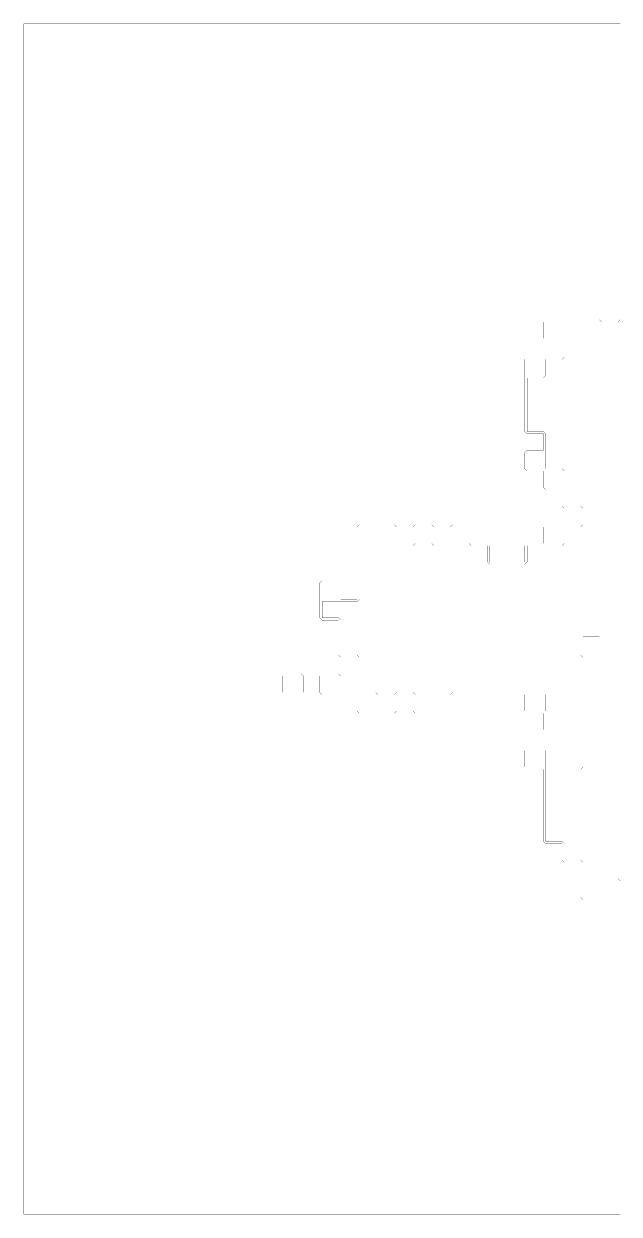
# Model space of a CAD drawing. Header units: metres. Extents: x 0 to 4990, y -4990 to 0.
# Drawn here: x 0 to 2495, y -4990 to 0 of the extents above; entities that cross this region are included whole.
import ezdxf

# ---------------------------------------------------------------- set-up
doc = ezdxf.new("R2010")
doc.units = ezdxf.units.M
doc.layers.add('conductor', color=1, linetype='Continuous')
doc.layers.add('substrate', color=5, linetype='Continuous')

msp = doc.modelspace()

# ---------------------------------------------------------------- linework, layer by layer
at = {"layer": 'conductor', "const_width": 0.5}
msp.add_lwpolyline([(2500, -1328.125), (2490.234375, -1328.125), (2480.46875, -1328.125), (2470.703125, -1328.125), (2460.9375, -1328.125), (2451.171875, -1328.125), (2441.40625, -1328.125), (2431.640625, -1328.125), (2421.875, -1328.125), (2412.109375, -1328.125), (2402.34375, -1328.125), (2392.578125, -1328.125), (2382.8125, -1328.125), (2373.046875, -1328.125), (2363.28125, -1328.125), (2353.515625, -1328.125), (2343.75, -1328.125), (2333.984375, -1318.359375), (2333.984375, -1308.59375), (2333.984375, -1298.828125), (2333.984375, -1289.0625), (2333.984375, -1279.296875), (2333.984375, -1269.53125), (2333.984375, -1259.765625), (2333.984375, -1250), (2324.21875, -1250), (2314.453125, -1250), (2304.6875, -1250), (2294.921875, -1250), (2285.15625, -1250), (2275.390625, -1250), (2265.625, -1250), (2265.625, -1259.765625), (2265.625, -1269.53125), (2265.625, -1279.296875), (2265.625, -1289.0625), (2265.625, -1298.828125), (2265.625, -1308.59375), (2265.625, -1318.359375), (2265.625, -1328.125), (2265.625, -1337.890625), (2265.625, -1347.65625), (2265.625, -1357.421875), (2265.625, -1367.1875), (2265.625, -1376.953125), (2265.625, -1386.71875), (2265.625, -1396.484375), (2255.859375, -1406.25), (2246.09375, -1406.25), (2236.328125, -1406.25), (2226.5625, -1406.25), (2216.796875, -1406.25), (2207.03125, -1406.25), (2197.265625, -1406.25), (2187.5, -1406.25), (2187.5, -1416.015625), (2187.5, -1425.78125), (2187.5, -1435.546875), (2187.5, -1445.3125), (2187.5, -1455.078125), (2187.5, -1464.84375), (2187.5, -1474.609375), (2177.734375, -1484.375), (2167.96875, -1484.375), (2158.203125, -1484.375), (2148.4375, -1484.375), (2138.671875, -1484.375), (2128.90625, -1484.375), (2119.140625, -1484.375), (2109.375, -1484.375), (2109.375, -1494.140625), (2109.375, -1503.90625), (2109.375, -1513.671875), (2109.375, -1523.4375), (2109.375, -1533.203125), (2109.375, -1542.96875), (2109.375, -1552.734375), (2109.375, -1562.5), (2109.375, -1572.265625), (2109.375, -1582.03125), (2109.375, -1591.796875), (2109.375, -1601.5625), (2109.375, -1611.328125), (2109.375, -1621.09375), (2109.375, -1630.859375), (2109.375, -1640.625), (2109.375, -1650.390625), (2109.375, -1660.15625), (2109.375, -1669.921875), (2109.375, -1679.6875), (2109.375, -1689.453125), (2109.375, -1699.21875), (2109.375, -1708.984375), (2119.140625, -1708.984375), (2128.90625, -1708.984375), (2138.671875, -1708.984375), (2148.4375, -1708.984375), (2158.203125, -1708.984375), (2167.96875, -1708.984375), (2177.734375, -1708.984375), (2187.5, -1718.75), (2187.5, -1728.515625), (2187.5, -1738.28125), (2187.5, -1748.046875), (2187.5, -1757.8125), (2187.5, -1767.578125), (2187.5, -1777.34375), (2187.5, -1787.109375), (2187.5, -1796.875), (2187.5, -1806.640625), (2187.5, -1816.40625), (2187.5, -1826.171875), (2187.5, -1835.9375), (2187.5, -1845.703125), (2187.5, -1855.46875), (2187.5, -1865.234375), (2197.265625, -1865.234375), (2207.03125, -1865.234375), (2216.796875, -1865.234375), (2226.5625, -1865.234375), (2236.328125, -1865.234375), (2246.09375, -1865.234375), (2255.859375, -1865.234375), (2265.625, -1875), (2265.625, -1884.765625), (2265.625, -1894.53125), (2265.625, -1904.296875), (2265.625, -1914.0625), (2265.625, -1923.828125), (2265.625, -1933.59375), (2265.625, -1943.359375), (2265.625, -1953.125), (2265.625, -1962.890625), (2265.625, -1972.65625), (2265.625, -1982.421875), (2265.625, -1992.1875), (2265.625, -2001.953125), (2265.625, -2011.71875), (2265.625, -2021.484375), (2275.390625, -2021.484375), (2285.15625, -2021.484375), (2294.921875, -2021.484375), (2304.6875, -2021.484375), (2314.453125, -2021.484375), (2324.21875, -2021.484375), (2333.984375, -2021.484375), (2343.75, -2031.25), (2343.75, -2041.015625), (2343.75, -2050.78125), (2343.75, -2060.546875), (2343.75, -2070.3125), (2343.75, -2080.078125), (2343.75, -2089.84375), (2343.75, -2099.609375), (2333.984375, -2109.375), (2324.21875, -2109.375), (2314.453125, -2109.375), (2304.6875, -2109.375), (2294.921875, -2109.375), (2285.15625, -2109.375), (2275.390625, -2109.375), (2265.625, -2109.375), (2265.625, -2119.140625), (2265.625, -2128.90625), (2265.625, -2138.671875), (2265.625, -2148.4375), (2265.625, -2158.203125), (2265.625, -2167.96875), (2265.625, -2177.734375), (2255.859375, -2187.5), (2246.09375, -2187.5), (2236.328125, -2187.5), (2226.5625, -2187.5), (2216.796875, -2187.5), (2207.03125, -2187.5), (2197.265625, -2187.5), (2187.5, -2187.5), (2177.734375, -2187.5), (2167.96875, -2187.5), (2158.203125, -2187.5), (2148.4375, -2187.5), (2138.671875, -2187.5), (2128.90625, -2187.5), (2119.140625, -2187.5), (2109.375, -2187.5), (2109.375, -2197.265625), (2109.375, -2207.03125), (2109.375, -2216.796875), (2109.375, -2226.5625), (2109.375, -2236.328125), (2109.375, -2246.09375), (2109.375, -2255.859375), (2099.609375, -2265.625), (2089.84375, -2265.625), (2080.078125, -2265.625), (2070.3125, -2265.625), (2060.546875, -2265.625), (2050.78125, -2265.625), (2041.015625, -2265.625), (2031.25, -2265.625), (2021.484375, -2265.625), (2011.71875, -2265.625), (2001.953125, -2265.625), (1992.1875, -2265.625), (1982.421875, -2265.625), (1972.65625, -2265.625), (1962.890625, -2265.625), (1953.125, -2265.625), (1943.359375, -2255.859375), (1943.359375, -2246.09375), (1943.359375, -2236.328125), (1943.359375, -2226.5625), (1943.359375, -2216.796875), (1943.359375, -2207.03125), (1943.359375, -2197.265625), (1943.359375, -2187.5), (1933.59375, -2187.5), (1923.828125, -2187.5), (1914.0625, -2187.5), (1904.296875, -2187.5), (1894.53125, -2187.5), (1884.765625, -2187.5), (1875, -2187.5), (1865.234375, -2177.734375), (1865.234375, -2167.96875), (1865.234375, -2158.203125), (1865.234375, -2148.4375), (1865.234375, -2138.671875), (1865.234375, -2128.90625), (1865.234375, -2119.140625), (1865.234375, -2109.375), (1855.46875, -2109.375), (1845.703125, -2109.375), (1835.9375, -2109.375), (1826.171875, -2109.375), (1816.40625, -2109.375), (1806.640625, -2109.375), (1796.875, -2109.375), (1796.875, -2119.140625), (1796.875, -2128.90625), (1796.875, -2138.671875), (1796.875, -2148.4375), (1796.875, -2158.203125), (1796.875, -2167.96875), (1796.875, -2177.734375), (1787.109375, -2187.5), (1777.34375, -2187.5), (1767.578125, -2187.5), (1757.8125, -2187.5), (1748.046875, -2187.5), (1738.28125, -2187.5), (1728.515625, -2187.5), (1718.75, -2187.5), (1708.984375, -2177.734375), (1708.984375, -2167.96875), (1708.984375, -2158.203125), (1708.984375, -2148.4375), (1708.984375, -2138.671875), (1708.984375, -2128.90625), (1708.984375, -2119.140625), (1708.984375, -2109.375), (1699.21875, -2109.375), (1689.453125, -2109.375), (1679.6875, -2109.375), (1669.921875, -2109.375), (1660.15625, -2109.375), (1650.390625, -2109.375), (1640.625, -2109.375), (1640.625, -2119.140625), (1640.625, -2128.90625), (1640.625, -2138.671875), (1640.625, -2148.4375), (1640.625, -2158.203125), (1640.625, -2167.96875), (1640.625, -2177.734375), (1630.859375, -2187.5), (1621.09375, -2187.5), (1611.328125, -2187.5), (1601.5625, -2187.5), (1591.796875, -2187.5), (1582.03125, -2187.5), (1572.265625, -2187.5), (1562.5, -2187.5), (1552.734375, -2187.5), (1542.96875, -2187.5), (1533.203125, -2187.5), (1523.4375, -2187.5), (1513.671875, -2187.5), (1503.90625, -2187.5), (1494.140625, -2187.5), (1484.375, -2187.5), (1474.609375, -2187.5), (1464.84375, -2187.5), (1455.078125, -2187.5), (1445.3125, -2187.5), (1435.546875, -2187.5), (1425.78125, -2187.5), (1416.015625, -2187.5), (1406.25, -2187.5), (1406.25, -2197.265625), (1406.25, -2207.03125), (1406.25, -2216.796875), (1406.25, -2226.5625), (1406.25, -2236.328125), (1406.25, -2246.09375), (1406.25, -2255.859375), (1406.25, -2265.625), (1406.25, -2275.390625), (1406.25, -2285.15625), (1406.25, -2294.921875), (1406.25, -2304.6875), (1406.25, -2314.453125), (1406.25, -2324.21875), (1406.25, -2333.984375), (1406.25, -2343.75), (1406.25, -2353.515625), (1406.25, -2363.28125), (1406.25, -2373.046875), (1406.25, -2382.8125), (1406.25, -2392.578125), (1406.25, -2402.34375), (1406.25, -2412.109375), (1396.484375, -2421.875), (1386.71875, -2421.875), (1376.953125, -2421.875), (1367.1875, -2421.875), (1357.421875, -2421.875), (1347.65625, -2421.875), (1337.890625, -2421.875), (1328.125, -2421.875), (1318.359375, -2421.875), (1308.59375, -2421.875), (1298.828125, -2421.875), (1289.0625, -2421.875), (1279.296875, -2421.875), (1269.53125, -2421.875), (1259.765625, -2421.875), (1250, -2421.875), (1250, -2431.640625), (1250, -2441.40625), (1250, -2451.171875), (1250, -2460.9375), (1250, -2470.703125), (1250, -2480.46875), (1250, -2490.234375), (1259.765625, -2490.234375), (1269.53125, -2490.234375), (1279.296875, -2490.234375), (1289.0625, -2490.234375), (1298.828125, -2490.234375), (1308.59375, -2490.234375), (1318.359375, -2490.234375), (1328.125, -2500), (1328.125, -2509.765625), (1328.125, -2519.53125), (1328.125, -2529.296875), (1328.125, -2539.0625), (1328.125, -2548.828125), (1328.125, -2558.59375), (1328.125, -2568.359375), (1328.125, -2578.125), (1328.125, -2587.890625), (1328.125, -2597.65625), (1328.125, -2607.421875), (1328.125, -2617.1875), (1328.125, -2626.953125), (1328.125, -2636.71875), (1328.125, -2646.484375), (1337.890625, -2646.484375), (1347.65625, -2646.484375), (1357.421875, -2646.484375), (1367.1875, -2646.484375), (1376.953125, -2646.484375), (1386.71875, -2646.484375), (1396.484375, -2646.484375), (1406.25, -2656.25), (1406.25, -2666.015625), (1406.25, -2675.78125), (1406.25, -2685.546875), (1406.25, -2695.3125), (1406.25, -2705.078125), (1406.25, -2714.84375), (1406.25, -2724.609375), (1406.25, -2734.375), (1406.25, -2744.140625), (1406.25, -2753.90625), (1406.25, -2763.671875), (1406.25, -2773.4375), (1406.25, -2783.203125), (1406.25, -2792.96875), (1406.25, -2802.734375), (1416.015625, -2802.734375), (1425.78125, -2802.734375), (1435.546875, -2802.734375), (1445.3125, -2802.734375), (1455.078125, -2802.734375), (1464.84375, -2802.734375), (1474.609375, -2802.734375), (1484.375, -2812.5), (1484.375, -2822.265625), (1484.375, -2832.03125), (1484.375, -2841.796875), (1484.375, -2851.5625), (1484.375, -2861.328125), (1484.375, -2871.09375), (1484.375, -2880.859375), (1494.140625, -2880.859375), (1503.90625, -2880.859375), (1513.671875, -2880.859375), (1523.4375, -2880.859375), (1533.203125, -2880.859375), (1542.96875, -2880.859375), (1552.734375, -2880.859375), (1552.734375, -2871.09375), (1552.734375, -2861.328125), (1552.734375, -2851.5625), (1552.734375, -2841.796875), (1552.734375, -2832.03125), (1552.734375, -2822.265625), (1552.734375, -2812.5), (1562.5, -2802.734375), (1572.265625, -2802.734375), (1582.03125, -2802.734375), (1591.796875, -2802.734375), (1601.5625, -2802.734375), (1611.328125, -2802.734375), (1621.09375, -2802.734375), (1630.859375, -2802.734375), (1640.625, -2812.5), (1640.625, -2822.265625), (1640.625, -2832.03125), (1640.625, -2841.796875), (1640.625, -2851.5625), (1640.625, -2861.328125), (1640.625, -2871.09375), (1640.625, -2880.859375), (1650.390625, -2880.859375), (1660.15625, -2880.859375), (1669.921875, -2880.859375), (1679.6875, -2880.859375), (1689.453125, -2880.859375), (1699.21875, -2880.859375), (1708.984375, -2880.859375), (1718.75, -2880.859375), (1728.515625, -2880.859375), (1738.28125, -2880.859375), (1748.046875, -2880.859375), (1757.8125, -2880.859375), (1767.578125, -2880.859375), (1777.34375, -2880.859375), (1787.109375, -2880.859375), (1787.109375, -2871.09375), (1787.109375, -2861.328125), (1787.109375, -2851.5625), (1787.109375, -2841.796875), (1787.109375, -2832.03125), (1787.109375, -2822.265625), (1787.109375, -2812.5), (1796.875, -2802.734375), (1806.640625, -2802.734375), (1816.40625, -2802.734375), (1826.171875, -2802.734375), (1835.9375, -2802.734375), (1845.703125, -2802.734375), (1855.46875, -2802.734375), (1865.234375, -2802.734375), (1875, -2802.734375), (1884.765625, -2802.734375), (1894.53125, -2802.734375), (1904.296875, -2802.734375), (1914.0625, -2802.734375), (1923.828125, -2802.734375), (1933.59375, -2802.734375), (1943.359375, -2802.734375), (1953.125, -2802.734375), (1962.890625, -2802.734375), (1972.65625, -2802.734375), (1982.421875, -2802.734375), (1992.1875, -2802.734375), (2001.953125, -2802.734375), (2011.71875, -2802.734375), (2021.484375, -2802.734375), (2031.25, -2802.734375), (2041.015625, -2802.734375), (2050.78125, -2802.734375), (2060.546875, -2802.734375), (2070.3125, -2802.734375), (2080.078125, -2802.734375), (2089.84375, -2802.734375), (2099.609375, -2802.734375), (2109.375, -2802.734375), (2119.140625, -2802.734375), (2128.90625, -2802.734375), (2138.671875, -2802.734375), (2148.4375, -2802.734375), (2158.203125, -2802.734375), (2167.96875, -2802.734375), (2177.734375, -2802.734375), (2187.5, -2812.5), (2187.5, -2822.265625), (2187.5, -2832.03125), (2187.5, -2841.796875), (2187.5, -2851.5625), (2187.5, -2861.328125), (2187.5, -2871.09375), (2187.5, -2880.859375), (2197.265625, -2880.859375), (2207.03125, -2880.859375), (2216.796875, -2880.859375), (2226.5625, -2880.859375), (2236.328125, -2880.859375), (2246.09375, -2880.859375), (2255.859375, -2880.859375), (2265.625, -2890.625), (2265.625, -2900.390625), (2265.625, -2910.15625), (2265.625, -2919.921875), (2265.625, -2929.6875), (2265.625, -2939.453125), (2265.625, -2949.21875), (2265.625, -2958.984375), (2275.390625, -2958.984375), (2285.15625, -2958.984375), (2294.921875, -2958.984375), (2304.6875, -2958.984375), (2314.453125, -2958.984375), (2324.21875, -2958.984375), (2333.984375, -2958.984375), (2343.75, -2968.75), (2343.75, -2978.515625), (2343.75, -2988.28125), (2343.75, -2998.046875), (2343.75, -3007.8125), (2343.75, -3017.578125), (2343.75, -3027.34375), (2343.75, -3037.109375), (2343.75, -3046.875), (2343.75, -3056.640625), (2343.75, -3066.40625), (2343.75, -3076.171875), (2343.75, -3085.9375), (2343.75, -3095.703125), (2343.75, -3105.46875), (2343.75, -3115.234375), (2333.984375, -3125), (2324.21875, -3125), (2314.453125, -3125), (2304.6875, -3125), (2294.921875, -3125), (2285.15625, -3125), (2275.390625, -3125), (2265.625, -3125), (2255.859375, -3115.234375), (2255.859375, -3105.46875), (2255.859375, -3095.703125), (2255.859375, -3085.9375), (2255.859375, -3076.171875), (2255.859375, -3066.40625), (2255.859375, -3056.640625), (2255.859375, -3046.875), (2246.09375, -3046.875), (2236.328125, -3046.875), (2226.5625, -3046.875), (2216.796875, -3046.875), (2207.03125, -3046.875), (2197.265625, -3046.875), (2187.5, -3046.875), (2187.5, -3056.640625), (2187.5, -3066.40625), (2187.5, -3076.171875), (2187.5, -3085.9375), (2187.5, -3095.703125), (2187.5, -3105.46875), (2187.5, -3115.234375), (2187.5, -3125), (2187.5, -3134.765625), (2187.5, -3144.53125), (2187.5, -3154.296875), (2187.5, -3164.0625), (2187.5, -3173.828125), (2187.5, -3183.59375), (2187.5, -3193.359375), (2187.5, -3203.125), (2187.5, -3212.890625), (2187.5, -3222.65625), (2187.5, -3232.421875), (2187.5, -3242.1875), (2187.5, -3251.953125), (2187.5, -3261.71875), (2187.5, -3271.484375), (2187.5, -3281.25), (2187.5, -3291.015625), (2187.5, -3300.78125), (2187.5, -3310.546875), (2187.5, -3320.3125), (2187.5, -3330.078125), (2187.5, -3339.84375), (2187.5, -3349.609375), (2187.5, -3359.375), (2187.5, -3369.140625), (2187.5, -3378.90625), (2187.5, -3388.671875), (2187.5, -3398.4375), (2187.5, -3408.203125), (2187.5, -3417.96875), (2187.5, -3427.734375), (2197.265625, -3427.734375), (2207.03125, -3427.734375), (2216.796875, -3427.734375), (2226.5625, -3427.734375), (2236.328125, -3427.734375), (2246.09375, -3427.734375), (2255.859375, -3427.734375), (2265.625, -3437.5), (2265.625, -3447.265625), (2265.625, -3457.03125), (2265.625, -3466.796875), (2265.625, -3476.5625), (2265.625, -3486.328125), (2265.625, -3496.09375), (2265.625, -3505.859375), (2275.390625, -3505.859375), (2285.15625, -3505.859375), (2294.921875, -3505.859375), (2304.6875, -3505.859375), (2314.453125, -3505.859375), (2324.21875, -3505.859375), (2333.984375, -3505.859375), (2343.75, -3515.625), (2343.75, -3525.390625), (2343.75, -3535.15625), (2343.75, -3544.921875), (2343.75, -3554.6875), (2343.75, -3564.453125), (2343.75, -3574.21875), (2343.75, -3583.984375), (2353.515625, -3583.984375), (2363.28125, -3583.984375), (2373.046875, -3583.984375), (2382.8125, -3583.984375), (2392.578125, -3583.984375), (2402.34375, -3583.984375), (2412.109375, -3583.984375), (2421.875, -3583.984375), (2431.640625, -3583.984375), (2441.40625, -3583.984375), (2451.171875, -3583.984375), (2460.9375, -3583.984375), (2470.703125, -3583.984375), (2480.46875, -3583.984375), (2490.234375, -3583.984375), (2500, -3593.75)], dxfattribs=at)
msp.add_lwpolyline([(2333.984375, -2578.125), (2343.75, -2568.359375), (2353.515625, -2568.359375), (2363.28125, -2568.359375), (2373.046875, -2568.359375), (2382.8125, -2568.359375), (2392.578125, -2568.359375), (2402.34375, -2568.359375), (2412.109375, -2568.359375), (2421.875, -2578.125), (2421.875, -2587.890625), (2421.875, -2597.65625), (2421.875, -2607.421875), (2421.875, -2617.1875), (2421.875, -2626.953125), (2421.875, -2636.71875), (2421.875, -2646.484375), (2412.109375, -2656.25), (2402.34375, -2656.25), (2392.578125, -2656.25), (2382.8125, -2656.25), (2373.046875, -2656.25), (2363.28125, -2656.25), (2353.515625, -2656.25), (2343.75, -2656.25), (2333.984375, -2646.484375), (2333.984375, -2636.71875), (2333.984375, -2626.953125), (2333.984375, -2617.1875), (2333.984375, -2607.421875), (2333.984375, -2597.65625), (2333.984375, -2587.890625)], close=True, dxfattribs=at)
at = {"layer": 'substrate', "const_width": 0.5}
for points in [[(2500, 0), (2490.234375, 0), (2480.46875, 0), (2470.703125, 0), (2460.9375, 0), (2451.171875, 0), (2441.40625, 0), (2431.640625, 0), (2421.875, 0), (2412.109375, 0), (2402.34375, 0), (2392.578125, 0), (2382.8125, 0), (2373.046875, 0), (2363.28125, 0), (2353.515625, 0), (2343.75, 0), (2333.984375, 0), (2324.21875, 0), (2314.453125, 0), (2304.6875, 0), (2294.921875, 0), (2285.15625, 0), (2275.390625, 0), (2265.625, 0), (2255.859375, 0), (2246.09375, 0), (2236.328125, 0), (2226.5625, 0), (2216.796875, 0), (2207.03125, 0), (2197.265625, 0), (2187.5, 0), (2177.734375, 0), (2167.96875, 0), (2158.203125, 0), (2148.4375, 0), (2138.671875, 0), (2128.90625, 0), (2119.140625, 0), (2109.375, 0), (2099.609375, 0), (2089.84375, 0), (2080.078125, 0), (2070.3125, 0), (2060.546875, 0), (2050.78125, 0), (2041.015625, 0), (2031.25, 0), (2021.484375, 0), (2011.71875, 0), (2001.953125, 0), (1992.1875, 0), (1982.421875, 0), (1972.65625, 0), (1962.890625, 0), (1953.125, 0), (1943.359375, 0), (1933.59375, 0), (1923.828125, 0), (1914.0625, 0), (1904.296875, 0), (1894.53125, 0), (1884.765625, 0), (1875, 0), (1865.234375, 0), (1855.46875, 0), (1845.703125, 0), (1835.9375, 0), (1826.171875, 0), (1816.40625, 0), (1806.640625, 0), (1796.875, 0), (1787.109375, 0), (1777.34375, 0), (1767.578125, 0), (1757.8125, 0), (1748.046875, 0), (1738.28125, 0), (1728.515625, 0), (1718.75, 0), (1708.984375, 0), (1699.21875, 0), (1689.453125, 0), (1679.6875, 0), (1669.921875, 0), (1660.15625, 0), (1650.390625, 0), (1640.625, 0), (1630.859375, 0), (1621.09375, 0), (1611.328125, 0), (1601.5625, 0), (1591.796875, 0), (1582.03125, 0), (1572.265625, 0), (1562.5, 0), (1552.734375, 0), (1542.96875, 0), (1533.203125, 0), (1523.4375, 0), (1513.671875, 0), (1503.90625, 0), (1494.140625, 0), (1484.375, 0), (1474.609375, 0), (1464.84375, 0), (1455.078125, 0), (1445.3125, 0), (1435.546875, 0), (1425.78125, 0), (1416.015625, 0), (1406.25, 0), (1396.484375, 0), (1386.71875, 0), (1376.953125, 0), (1367.1875, 0), (1357.421875, 0), (1347.65625, 0), (1337.890625, 0), (1328.125, 0), (1318.359375, 0), (1308.59375, 0), (1298.828125, 0), (1289.0625, 0), (1279.296875, 0), (1269.53125, 0), (1259.765625, 0), (1250, 0), (1240.234375, 0), (1230.46875, 0), (1220.703125, 0), (1210.9375, 0), (1201.171875, 0), (1191.40625, 0), (1181.640625, 0), (1171.875, 0), (1162.109375, 0), (1152.34375, 0), (1142.578125, 0), (1132.8125, 0), (1123.046875, 0), (1113.28125, 0), (1103.515625, 0), (1093.75, 0), (1083.984375, 0), (1074.21875, 0), (1064.453125, 0), (1054.6875, 0), (1044.921875, 0), (1035.15625, 0), (1025.390625, 0), (1015.625, 0), (1005.859375, 0), (996.09375, 0), (986.328125, 0), (976.5625, 0), (966.796875, 0), (957.03125, 0), (947.265625, 0), (937.5, 0), (927.734375, 0), (917.96875, 0), (908.203125, 0), (898.4375, 0), (888.671875, 0), (878.90625, 0), (869.140625, 0), (859.375, 0), (849.609375, 0), (839.84375, 0), (830.078125, 0), (820.3125, 0), (810.546875, 0), (800.78125, 0), (791.015625, 0), (781.25, 0), (771.484375, 0), (761.71875, 0), (751.953125, 0), (742.1875, 0), (732.421875, 0), (722.65625, 0), (712.890625, 0), (703.125, 0), (693.359375, 0), (683.59375, 0), (673.828125, 0), (664.0625, 0), (654.296875, 0), (644.53125, 0), (634.765625, 0), (625, 0), (615.234375, 0), (605.46875, 0), (595.703125, 0), (585.9375, 0), (576.171875, 0), (566.40625, 0), (556.640625, 0), (546.875, 0), (537.109375, 0), (527.34375, 0), (517.578125, 0), (507.8125, 0), (498.046875, 0), (488.28125, 0), (478.515625, 0), (468.75, 0), (458.984375, 0), (449.21875, 0), (439.453125, 0), (429.6875, 0), (419.921875, 0), (410.15625, 0), (400.390625, 0), (390.625, 0), (380.859375, 0), (371.09375, 0), (361.328125, 0), (351.5625, 0), (341.796875, 0), (332.03125, 0), (322.265625, 0), (312.5, 0), (302.734375, 0), (292.96875, 0), (283.203125, 0), (273.4375, 0), (263.671875, 0), (253.90625, 0), (244.140625, 0), (234.375, 0), (224.609375, 0), (214.84375, 0), (205.078125, 0), (195.3125, 0), (185.546875, 0), (175.78125, 0), (166.015625, 0), (156.25, 0), (146.484375, 0), (136.71875, 0), (126.953125, 0), (117.1875, 0), (107.421875, 0), (97.65625, 0), (87.890625, 0), (78.125, 0), (68.359375, 0), (58.59375, 0), (48.828125, 0), (39.0625, 0), (29.296875, 0), (19.53125, 0), (9.765625, 0), (0, 0), (0, -9.765625), (0, -19.53125), (0, -29.296875), (0, -39.0625), (0, -48.828125), (0, -58.59375), (0, -68.359375), (0, -78.125), (0, -87.890625), (0, -97.65625), (0, -107.421875), (0, -117.1875), (0, -126.953125), (0, -136.71875), (0, -146.484375), (0, -156.25), (0, -166.015625), (0, -175.78125), (0, -185.546875), (0, -195.3125), (0, -205.078125), (0, -214.84375), (0, -224.609375), (0, -234.375), (0, -244.140625), (0, -253.90625), (0, -263.671875), (0, -273.4375), (0, -283.203125), (0, -292.96875), (0, -302.734375), (0, -312.5), (0, -322.265625), (0, -332.03125), (0, -341.796875), (0, -351.5625), (0, -361.328125), (0, -371.09375), (0, -380.859375), (0, -390.625), (0, -400.390625), (0, -410.15625), (0, -419.921875), (0, -429.6875), (0, -439.453125), (0, -449.21875), (0, -458.984375), (0, -468.75), (0, -478.515625), (0, -488.28125), (0, -498.046875), (0, -507.8125), (0, -517.578125), (0, -527.34375), (0, -537.109375), (0, -546.875), (0, -556.640625), (0, -566.40625), (0, -576.171875), (0, -585.9375), (0, -595.703125), (0, -605.46875), (0, -615.234375), (0, -625), (0, -634.765625), (0, -644.53125), (0, -654.296875), (0, -664.0625), (0, -673.828125), (0, -683.59375), (0, -693.359375), (0, -703.125), (0, -712.890625), (0, -722.65625), (0, -732.421875), (0, -742.1875), (0, -751.953125), (0, -761.71875), (0, -771.484375), (0, -781.25), (0, -791.015625), (0, -800.78125), (0, -810.546875), (0, -820.3125), (0, -830.078125), (0, -839.84375), (0, -849.609375), (0, -859.375), (0, -869.140625), (0, -878.90625), (0, -888.671875), (0, -898.4375), (0, -908.203125), (0, -917.96875), (0, -927.734375), (0, -937.5), (0, -947.265625), (0, -957.03125), (0, -966.796875), (0, -976.5625), (0, -986.328125), (0, -996.09375), (0, -1005.859375), (0, -1015.625), (0, -1025.390625), (0, -1035.15625), (0, -1044.921875), (0, -1054.6875), (0, -1064.453125), (0, -1074.21875), (0, -1083.984375), (0, -1093.75), (0, -1103.515625), (0, -1113.28125), (0, -1123.046875), (0, -1132.8125), (0, -1142.578125), (0, -1152.34375), (0, -1162.109375), (0, -1171.875), (0, -1181.640625), (0, -1191.40625), (0, -1201.171875), (0, -1210.9375), (0, -1220.703125), (0, -1230.46875), (0, -1240.234375), (0, -1250), (0, -1259.765625), (0, -1269.53125), (0, -1279.296875), (0, -1289.0625), (0, -1298.828125), (0, -1308.59375), (0, -1318.359375), (0, -1328.125), (0, -1337.890625), (0, -1347.65625), (0, -1357.421875), (0, -1367.1875), (0, -1376.953125), (0, -1386.71875), (0, -1396.484375), (0, -1406.25), (0, -1416.015625), (0, -1425.78125), (0, -1435.546875), (0, -1445.3125), (0, -1455.078125), (0, -1464.84375), (0, -1474.609375), (0, -1484.375), (0, -1494.140625), (0, -1503.90625), (0, -1513.671875), (0, -1523.4375), (0, -1533.203125), (0, -1542.96875), (0, -1552.734375), (0, -1562.5), (0, -1572.265625), (0, -1582.03125), (0, -1591.796875), (0, -1601.5625), (0, -1611.328125), (0, -1621.09375), (0, -1630.859375), (0, -1640.625), (0, -1650.390625), (0, -1660.15625), (0, -1669.921875), (0, -1679.6875), (0, -1689.453125), (0, -1699.21875), (0, -1708.984375), (0, -1718.75), (0, -1728.515625), (0, -1738.28125), (0, -1748.046875), (0, -1757.8125), (0, -1767.578125), (0, -1777.34375), (0, -1787.109375), (0, -1796.875), (0, -1806.640625), (0, -1816.40625), (0, -1826.171875), (0, -1835.9375), (0, -1845.703125), (0, -1855.46875), (0, -1865.234375), (0, -1875), (0, -1884.765625), (0, -1894.53125), (0, -1904.296875), (0, -1914.0625), (0, -1923.828125), (0, -1933.59375), (0, -1943.359375), (0, -1953.125), (0, -1962.890625), (0, -1972.65625), (0, -1982.421875), (0, -1992.1875), (0, -2001.953125), (0, -2011.71875), (0, -2021.484375), (0, -2031.25), (0, -2041.015625), (0, -2050.78125), (0, -2060.546875), (0, -2070.3125), (0, -2080.078125), (0, -2089.84375), (0, -2099.609375), (0, -2109.375), (0, -2119.140625), (0, -2128.90625), (0, -2138.671875), (0, -2148.4375), (0, -2158.203125), (0, -2167.96875), (0, -2177.734375), (0, -2187.5), (0, -2197.265625), (0, -2207.03125), (0, -2216.796875), (0, -2226.5625), (0, -2236.328125), (0, -2246.09375), (0, -2255.859375), (0, -2265.625), (0, -2275.390625), (0, -2285.15625), (0, -2294.921875), (0, -2304.6875), (0, -2314.453125), (0, -2324.21875), (0, -2333.984375), (0, -2343.75), (0, -2353.515625), (0, -2363.28125), (0, -2373.046875), (0, -2382.8125), (0, -2392.578125), (0, -2402.34375), (0, -2412.109375), (0, -2421.875), (0, -2431.640625), (0, -2441.40625), (0, -2451.171875), (0, -2460.9375), (0, -2470.703125), (0, -2480.46875), (0, -2490.234375), (0, -2500), (0, -2509.765625), (0, -2519.53125), (0, -2529.296875), (0, -2539.0625), (0, -2548.828125), (0, -2558.59375), (0, -2568.359375), (0, -2578.125), (0, -2587.890625), (0, -2597.65625), (0, -2607.421875), (0, -2617.1875), (0, -2626.953125), (0, -2636.71875), (0, -2646.484375), (0, -2656.25), (0, -2666.015625), (0, -2675.78125), (0, -2685.546875), (0, -2695.3125), (0, -2705.078125), (0, -2714.84375), (0, -2724.609375), (0, -2734.375), (0, -2744.140625), (0, -2753.90625), (0, -2763.671875), (0, -2773.4375), (0, -2783.203125), (0, -2792.96875), (0, -2802.734375), (0, -2812.5), (0, -2822.265625), (0, -2832.03125), (0, -2841.796875), (0, -2851.5625), (0, -2861.328125), (0, -2871.09375), (0, -2880.859375), (0, -2890.625), (0, -2900.390625), (0, -2910.15625), (0, -2919.921875), (0, -2929.6875), (0, -2939.453125), (0, -2949.21875), (0, -2958.984375), (0, -2968.75), (0, -2978.515625), (0, -2988.28125), (0, -2998.046875), (0, -3007.8125), (0, -3017.578125), (0, -3027.34375), (0, -3037.109375), (0, -3046.875), (0, -3056.640625), (0, -3066.40625), (0, -3076.171875), (0, -3085.9375), (0, -3095.703125), (0, -3105.46875), (0, -3115.234375), (0, -3125), (0, -3134.765625), (0, -3144.53125), (0, -3154.296875), (0, -3164.0625), (0, -3173.828125), (0, -3183.59375), (0, -3193.359375), (0, -3203.125), (0, -3212.890625), (0, -3222.65625), (0, -3232.421875), (0, -3242.1875), (0, -3251.953125), (0, -3261.71875), (0, -3271.484375), (0, -3281.25), (0, -3291.015625), (0, -3300.78125), (0, -3310.546875), (0, -3320.3125), (0, -3330.078125), (0, -3339.84375), (0, -3349.609375), (0, -3359.375), (0, -3369.140625), (0, -3378.90625), (0, -3388.671875), (0, -3398.4375), (0, -3408.203125), (0, -3417.96875), (0, -3427.734375), (0, -3437.5), (0, -3447.265625), (0, -3457.03125), (0, -3466.796875), (0, -3476.5625), (0, -3486.328125), (0, -3496.09375), (0, -3505.859375), (0, -3515.625), (0, -3525.390625), (0, -3535.15625), (0, -3544.921875), (0, -3554.6875), (0, -3564.453125), (0, -3574.21875), (0, -3583.984375), (0, -3593.75), (0, -3603.515625), (0, -3613.28125), (0, -3623.046875), (0, -3632.8125), (0, -3642.578125), (0, -3652.34375), (0, -3662.109375), (0, -3671.875), (0, -3681.640625), (0, -3691.40625), (0, -3701.171875), (0, -3710.9375), (0, -3720.703125), (0, -3730.46875), (0, -3740.234375), (0, -3750), (0, -3759.765625), (0, -3769.53125), (0, -3779.296875), (0, -3789.0625), (0, -3798.828125), (0, -3808.59375), (0, -3818.359375), (0, -3828.125), (0, -3837.890625), (0, -3847.65625), (0, -3857.421875), (0, -3867.1875), (0, -3876.953125), (0, -3886.71875), (0, -3896.484375), (0, -3906.25), (0, -3916.015625), (0, -3925.78125), (0, -3935.546875), (0, -3945.3125), (0, -3955.078125), (0, -3964.84375), (0, -3974.609375), (0, -3984.375), (0, -3994.140625), (0, -4003.90625), (0, -4013.671875), (0, -4023.4375), (0, -4033.203125), (0, -4042.96875), (0, -4052.734375), (0, -4062.5), (0, -4072.265625), (0, -4082.03125), (0, -4091.796875), (0, -4101.5625), (0, -4111.328125), (0, -4121.09375), (0, -4130.859375), (0, -4140.625), (0, -4150.390625), (0, -4160.15625), (0, -4169.921875), (0, -4179.6875), (0, -4189.453125), (0, -4199.21875), (0, -4208.984375), (0, -4218.75), (0, -4228.515625), (0, -4238.28125), (0, -4248.046875), (0, -4257.8125), (0, -4267.578125), (0, -4277.34375), (0, -4287.109375), (0, -4296.875), (0, -4306.640625), (0, -4316.40625), (0, -4326.171875), (0, -4335.9375), (0, -4345.703125), (0, -4355.46875), (0, -4365.234375), (0, -4375), (0, -4384.765625), (0, -4394.53125), (0, -4404.296875), (0, -4414.0625), (0, -4423.828125), (0, -4433.59375), (0, -4443.359375), (0, -4453.125), (0, -4462.890625), (0, -4472.65625), (0, -4482.421875), (0, -4492.1875), (0, -4501.953125), (0, -4511.71875), (0, -4521.484375), (0, -4531.25), (0, -4541.015625), (0, -4550.78125), (0, -4560.546875), (0, -4570.3125), (0, -4580.078125), (0, -4589.84375), (0, -4599.609375), (0, -4609.375), (0, -4619.140625), (0, -4628.90625), (0, -4638.671875), (0, -4648.4375), (0, -4658.203125), (0, -4667.96875), (0, -4677.734375), (0, -4687.5), (0, -4697.265625), (0, -4707.03125), (0, -4716.796875), (0, -4726.5625), (0, -4736.328125), (0, -4746.09375), (0, -4755.859375), (0, -4765.625), (0, -4775.390625), (0, -4785.15625), (0, -4794.921875), (0, -4804.6875), (0, -4814.453125), (0, -4824.21875), (0, -4833.984375), (0, -4843.75), (0, -4853.515625), (0, -4863.28125), (0, -4873.046875), (0, -4882.8125), (0, -4892.578125), (0, -4902.34375), (0, -4912.109375), (0, -4921.875), (0, -4931.640625), (0, -4941.40625), (0, -4951.171875), (0, -4960.9375), (0, -4970.703125), (0, -4980.46875), (0, -4990.234375), (9.765625, -4990.234375), (19.53125, -4990.234375), (29.296875, -4990.234375), (39.0625, -4990.234375), (48.828125, -4990.234375), (58.59375, -4990.234375), (68.359375, -4990.234375), (78.125, -4990.234375), (87.890625, -4990.234375), (97.65625, -4990.234375), (107.421875, -4990.234375), (117.1875, -4990.234375), (126.953125, -4990.234375), (136.71875, -4990.234375), (146.484375, -4990.234375), (156.25, -4990.234375), (166.015625, -4990.234375), (175.78125, -4990.234375), (185.546875, -4990.234375), (195.3125, -4990.234375), (205.078125, -4990.234375), (214.84375, -4990.234375), (224.609375, -4990.234375), (234.375, -4990.234375), (244.140625, -4990.234375), (253.90625, -4990.234375), (263.671875, -4990.234375), (273.4375, -4990.234375), (283.203125, -4990.234375), (292.96875, -4990.234375), (302.734375, -4990.234375), (312.5, -4990.234375), (322.265625, -4990.234375), (332.03125, -4990.234375), (341.796875, -4990.234375), (351.5625, -4990.234375), (361.328125, -4990.234375), (371.09375, -4990.234375), (380.859375, -4990.234375), (390.625, -4990.234375), (400.390625, -4990.234375), (410.15625, -4990.234375), (419.921875, -4990.234375), (429.6875, -4990.234375), (439.453125, -4990.234375), (449.21875, -4990.234375), (458.984375, -4990.234375), (468.75, -4990.234375), (478.515625, -4990.234375), (488.28125, -4990.234375), (498.046875, -4990.234375), (507.8125, -4990.234375), (517.578125, -4990.234375), (527.34375, -4990.234375), (537.109375, -4990.234375), (546.875, -4990.234375), (556.640625, -4990.234375), (566.40625, -4990.234375), (576.171875, -4990.234375), (585.9375, -4990.234375), (595.703125, -4990.234375), (605.46875, -4990.234375), (615.234375, -4990.234375), (625, -4990.234375), (634.765625, -4990.234375), (644.53125, -4990.234375), (654.296875, -4990.234375), (664.0625, -4990.234375), (673.828125, -4990.234375), (683.59375, -4990.234375), (693.359375, -4990.234375), (703.125, -4990.234375), (712.890625, -4990.234375), (722.65625, -4990.234375), (732.421875, -4990.234375), (742.1875, -4990.234375), (751.953125, -4990.234375), (761.71875, -4990.234375), (771.484375, -4990.234375), (781.25, -4990.234375), (791.015625, -4990.234375), (800.78125, -4990.234375), (810.546875, -4990.234375), (820.3125, -4990.234375), (830.078125, -4990.234375), (839.84375, -4990.234375), (849.609375, -4990.234375), (859.375, -4990.234375), (869.140625, -4990.234375), (878.90625, -4990.234375), (888.671875, -4990.234375), (898.4375, -4990.234375), (908.203125, -4990.234375), (917.96875, -4990.234375), (927.734375, -4990.234375), (937.5, -4990.234375), (947.265625, -4990.234375), (957.03125, -4990.234375), (966.796875, -4990.234375), (976.5625, -4990.234375), (986.328125, -4990.234375), (996.09375, -4990.234375), (1005.859375, -4990.234375), (1015.625, -4990.234375), (1025.390625, -4990.234375), (1035.15625, -4990.234375), (1044.921875, -4990.234375), (1054.6875, -4990.234375), (1064.453125, -4990.234375), (1074.21875, -4990.234375), (1083.984375, -4990.234375), (1093.75, -4990.234375), (1103.515625, -4990.234375), (1113.28125, -4990.234375), (1123.046875, -4990.234375), (1132.8125, -4990.234375), (1142.578125, -4990.234375), (1152.34375, -4990.234375), (1162.109375, -4990.234375), (1171.875, -4990.234375), (1181.640625, -4990.234375), (1191.40625, -4990.234375), (1201.171875, -4990.234375), (1210.9375, -4990.234375), (1220.703125, -4990.234375), (1230.46875, -4990.234375), (1240.234375, -4990.234375), (1250, -4990.234375), (1259.765625, -4990.234375), (1269.53125, -4990.234375), (1279.296875, -4990.234375), (1289.0625, -4990.234375), (1298.828125, -4990.234375), (1308.59375, -4990.234375), (1318.359375, -4990.234375), (1328.125, -4990.234375), (1337.890625, -4990.234375), (1347.65625, -4990.234375), (1357.421875, -4990.234375), (1367.1875, -4990.234375), (1376.953125, -4990.234375), (1386.71875, -4990.234375), (1396.484375, -4990.234375), (1406.25, -4990.234375), (1416.015625, -4990.234375), (1425.78125, -4990.234375), (1435.546875, -4990.234375), (1445.3125, -4990.234375), (1455.078125, -4990.234375), (1464.84375, -4990.234375), (1474.609375, -4990.234375), (1484.375, -4990.234375), (1494.140625, -4990.234375), (1503.90625, -4990.234375), (1513.671875, -4990.234375), (1523.4375, -4990.234375), (1533.203125, -4990.234375), (1542.96875, -4990.234375), (1552.734375, -4990.234375), (1562.5, -4990.234375), (1572.265625, -4990.234375), (1582.03125, -4990.234375), (1591.796875, -4990.234375), (1601.5625, -4990.234375), (1611.328125, -4990.234375), (1621.09375, -4990.234375), (1630.859375, -4990.234375), (1640.625, -4990.234375), (1650.390625, -4990.234375), (1660.15625, -4990.234375), (1669.921875, -4990.234375), (1679.6875, -4990.234375), (1689.453125, -4990.234375), (1699.21875, -4990.234375), (1708.984375, -4990.234375), (1718.75, -4990.234375), (1728.515625, -4990.234375), (1738.28125, -4990.234375), (1748.046875, -4990.234375), (1757.8125, -4990.234375), (1767.578125, -4990.234375), (1777.34375, -4990.234375), (1787.109375, -4990.234375), (1796.875, -4990.234375), (1806.640625, -4990.234375), (1816.40625, -4990.234375), (1826.171875, -4990.234375), (1835.9375, -4990.234375), (1845.703125, -4990.234375), (1855.46875, -4990.234375), (1865.234375, -4990.234375), (1875, -4990.234375), (1884.765625, -4990.234375), (1894.53125, -4990.234375), (1904.296875, -4990.234375), (1914.0625, -4990.234375), (1923.828125, -4990.234375), (1933.59375, -4990.234375), (1943.359375, -4990.234375), (1953.125, -4990.234375), (1962.890625, -4990.234375), (1972.65625, -4990.234375), (1982.421875, -4990.234375), (1992.1875, -4990.234375), (2001.953125, -4990.234375), (2011.71875, -4990.234375), (2021.484375, -4990.234375), (2031.25, -4990.234375), (2041.015625, -4990.234375), (2050.78125, -4990.234375), (2060.546875, -4990.234375), (2070.3125, -4990.234375), (2080.078125, -4990.234375), (2089.84375, -4990.234375), (2099.609375, -4990.234375), (2109.375, -4990.234375), (2119.140625, -4990.234375), (2128.90625, -4990.234375), (2138.671875, -4990.234375), (2148.4375, -4990.234375), (2158.203125, -4990.234375), (2167.96875, -4990.234375), (2177.734375, -4990.234375), (2187.5, -4990.234375), (2197.265625, -4990.234375), (2207.03125, -4990.234375), (2216.796875, -4990.234375), (2226.5625, -4990.234375), (2236.328125, -4990.234375), (2246.09375, -4990.234375), (2255.859375, -4990.234375), (2265.625, -4990.234375), (2275.390625, -4990.234375), (2285.15625, -4990.234375), (2294.921875, -4990.234375), (2304.6875, -4990.234375), (2314.453125, -4990.234375), (2324.21875, -4990.234375), (2333.984375, -4990.234375), (2343.75, -4990.234375), (2353.515625, -4990.234375), (2363.28125, -4990.234375), (2373.046875, -4990.234375), (2382.8125, -4990.234375), (2392.578125, -4990.234375), (2402.34375, -4990.234375), (2412.109375, -4990.234375), (2421.875, -4990.234375), (2431.640625, -4990.234375), (2441.40625, -4990.234375), (2451.171875, -4990.234375), (2460.9375, -4990.234375), (2470.703125, -4990.234375), (2480.46875, -4990.234375), (2490.234375, -4990.234375), (2500, -4990.234375)], [(2500, -3671.875), (2490.234375, -3671.875), (2480.46875, -3671.875), (2470.703125, -3671.875), (2460.9375, -3671.875), (2451.171875, -3671.875), (2441.40625, -3671.875), (2431.640625, -3671.875), (2421.875, -3671.875), (2412.109375, -3671.875), (2402.34375, -3671.875), (2392.578125, -3671.875), (2382.8125, -3671.875), (2373.046875, -3671.875), (2363.28125, -3671.875), (2353.515625, -3671.875), (2343.75, -3671.875), (2333.984375, -3662.109375), (2333.984375, -3652.34375), (2333.984375, -3642.578125), (2333.984375, -3632.8125), (2333.984375, -3623.046875), (2333.984375, -3613.28125), (2333.984375, -3603.515625), (2333.984375, -3593.75), (2333.984375, -3583.984375), (2333.984375, -3574.21875), (2333.984375, -3564.453125), (2333.984375, -3554.6875), (2333.984375, -3544.921875), (2333.984375, -3535.15625), (2333.984375, -3525.390625), (2333.984375, -3515.625), (2324.21875, -3515.625), (2314.453125, -3515.625), (2304.6875, -3515.625), (2294.921875, -3515.625), (2285.15625, -3515.625), (2275.390625, -3515.625), (2265.625, -3515.625), (2255.859375, -3505.859375), (2255.859375, -3496.09375), (2255.859375, -3486.328125), (2255.859375, -3476.5625), (2255.859375, -3466.796875), (2255.859375, -3457.03125), (2255.859375, -3447.265625), (2255.859375, -3437.5), (2246.09375, -3437.5), (2236.328125, -3437.5), (2226.5625, -3437.5), (2216.796875, -3437.5), (2207.03125, -3437.5), (2197.265625, -3437.5), (2187.5, -3437.5), (2177.734375, -3427.734375), (2177.734375, -3417.96875), (2177.734375, -3408.203125), (2177.734375, -3398.4375), (2177.734375, -3388.671875), (2177.734375, -3378.90625), (2177.734375, -3369.140625), (2177.734375, -3359.375), (2177.734375, -3349.609375), (2177.734375, -3339.84375), (2177.734375, -3330.078125), (2177.734375, -3320.3125), (2177.734375, -3310.546875), (2177.734375, -3300.78125), (2177.734375, -3291.015625), (2177.734375, -3281.25), (2177.734375, -3271.484375), (2177.734375, -3261.71875), (2177.734375, -3251.953125), (2177.734375, -3242.1875), (2177.734375, -3232.421875), (2177.734375, -3222.65625), (2177.734375, -3212.890625), (2177.734375, -3203.125), (2177.734375, -3193.359375), (2177.734375, -3183.59375), (2177.734375, -3173.828125), (2177.734375, -3164.0625), (2177.734375, -3154.296875), (2177.734375, -3144.53125), (2177.734375, -3134.765625), (2177.734375, -3125), (2167.96875, -3125), (2158.203125, -3125), (2148.4375, -3125), (2138.671875, -3125), (2128.90625, -3125), (2119.140625, -3125), (2109.375, -3125), (2099.609375, -3115.234375), (2099.609375, -3105.46875), (2099.609375, -3095.703125), (2099.609375, -3085.9375), (2099.609375, -3076.171875), (2099.609375, -3066.40625), (2099.609375, -3056.640625), (2099.609375, -3046.875), (2109.375, -3037.109375), (2119.140625, -3037.109375), (2128.90625, -3037.109375), (2138.671875, -3037.109375), (2148.4375, -3037.109375), (2158.203125, -3037.109375), (2167.96875, -3037.109375), (2177.734375, -3037.109375), (2187.5, -3037.109375), (2197.265625, -3037.109375), (2207.03125, -3037.109375), (2216.796875, -3037.109375), (2226.5625, -3037.109375), (2236.328125, -3037.109375), (2246.09375, -3037.109375), (2255.859375, -3037.109375), (2265.625, -3037.109375), (2275.390625, -3037.109375), (2285.15625, -3037.109375), (2294.921875, -3037.109375), (2304.6875, -3037.109375), (2314.453125, -3037.109375), (2324.21875, -3037.109375), (2333.984375, -3037.109375), (2333.984375, -3027.34375), (2333.984375, -3017.578125), (2333.984375, -3007.8125), (2333.984375, -2998.046875), (2333.984375, -2988.28125), (2333.984375, -2978.515625), (2333.984375, -2968.75), (2324.21875, -2968.75), (2314.453125, -2968.75), (2304.6875, -2968.75), (2294.921875, -2968.75), (2285.15625, -2968.75), (2275.390625, -2968.75), (2265.625, -2968.75), (2255.859375, -2968.75), (2246.09375, -2968.75), (2236.328125, -2968.75), (2226.5625, -2968.75), (2216.796875, -2968.75), (2207.03125, -2968.75), (2197.265625, -2968.75), (2187.5, -2968.75), (2177.734375, -2958.984375), (2177.734375, -2949.21875), (2177.734375, -2939.453125), (2177.734375, -2929.6875), (2177.734375, -2919.921875), (2177.734375, -2910.15625), (2177.734375, -2900.390625), (2177.734375, -2890.625), (2167.96875, -2890.625), (2158.203125, -2890.625), (2148.4375, -2890.625), (2138.671875, -2890.625), (2128.90625, -2890.625), (2119.140625, -2890.625), (2109.375, -2890.625), (2099.609375, -2880.859375), (2099.609375, -2871.09375), (2099.609375, -2861.328125), (2099.609375, -2851.5625), (2099.609375, -2841.796875), (2099.609375, -2832.03125), (2099.609375, -2822.265625), (2099.609375, -2812.5), (2089.84375, -2812.5), (2080.078125, -2812.5), (2070.3125, -2812.5), (2060.546875, -2812.5), (2050.78125, -2812.5), (2041.015625, -2812.5), (2031.25, -2812.5), (2021.484375, -2812.5), (2011.71875, -2812.5), (2001.953125, -2812.5), (1992.1875, -2812.5), (1982.421875, -2812.5), (1972.65625, -2812.5), (1962.890625, -2812.5), (1953.125, -2812.5), (1943.359375, -2812.5), (1933.59375, -2812.5), (1923.828125, -2812.5), (1914.0625, -2812.5), (1904.296875, -2812.5), (1894.53125, -2812.5), (1884.765625, -2812.5), (1875, -2812.5), (1875, -2822.265625), (1875, -2832.03125), (1875, -2841.796875), (1875, -2851.5625), (1875, -2861.328125), (1875, -2871.09375), (1875, -2880.859375), (1865.234375, -2890.625), (1855.46875, -2890.625), (1845.703125, -2890.625), (1835.9375, -2890.625), (1826.171875, -2890.625), (1816.40625, -2890.625), (1806.640625, -2890.625), (1796.875, -2890.625), (1787.109375, -2890.625), (1777.34375, -2890.625), (1767.578125, -2890.625), (1757.8125, -2890.625), (1748.046875, -2890.625), (1738.28125, -2890.625), (1728.515625, -2890.625), (1718.75, -2890.625), (1708.984375, -2890.625), (1699.21875, -2890.625), (1689.453125, -2890.625), (1679.6875, -2890.625), (1669.921875, -2890.625), (1660.15625, -2890.625), (1650.390625, -2890.625), (1640.625, -2890.625), (1630.859375, -2880.859375), (1630.859375, -2871.09375), (1630.859375, -2861.328125), (1630.859375, -2851.5625), (1630.859375, -2841.796875), (1630.859375, -2832.03125), (1630.859375, -2822.265625), (1630.859375, -2812.5), (1621.09375, -2812.5), (1611.328125, -2812.5), (1601.5625, -2812.5), (1591.796875, -2812.5), (1582.03125, -2812.5), (1572.265625, -2812.5), (1562.5, -2812.5), (1562.5, -2822.265625), (1562.5, -2832.03125), (1562.5, -2841.796875), (1562.5, -2851.5625), (1562.5, -2861.328125), (1562.5, -2871.09375), (1562.5, -2880.859375), (1552.734375, -2890.625), (1542.96875, -2890.625), (1533.203125, -2890.625), (1523.4375, -2890.625), (1513.671875, -2890.625), (1503.90625, -2890.625), (1494.140625, -2890.625), (1484.375, -2890.625), (1474.609375, -2890.625), (1464.84375, -2890.625), (1455.078125, -2890.625), (1445.3125, -2890.625), (1435.546875, -2890.625), (1425.78125, -2890.625), (1416.015625, -2890.625), (1406.25, -2890.625), (1396.484375, -2880.859375), (1396.484375, -2871.09375), (1396.484375, -2861.328125), (1396.484375, -2851.5625), (1396.484375, -2841.796875), (1396.484375, -2832.03125), (1396.484375, -2822.265625), (1396.484375, -2812.5), (1396.484375, -2802.734375), (1396.484375, -2792.96875), (1396.484375, -2783.203125), (1396.484375, -2773.4375), (1396.484375, -2763.671875), (1396.484375, -2753.90625), (1396.484375, -2744.140625), (1396.484375, -2734.375), (1396.484375, -2724.609375), (1396.484375, -2714.84375), (1396.484375, -2705.078125), (1396.484375, -2695.3125), (1396.484375, -2685.546875), (1396.484375, -2675.78125), (1396.484375, -2666.015625), (1396.484375, -2656.25), (1386.71875, -2656.25), (1376.953125, -2656.25), (1367.1875, -2656.25), (1357.421875, -2656.25), (1347.65625, -2656.25), (1337.890625, -2656.25), (1328.125, -2656.25), (1318.359375, -2646.484375), (1318.359375, -2636.71875), (1318.359375, -2626.953125), (1318.359375, -2617.1875), (1318.359375, -2607.421875), (1318.359375, -2597.65625), (1318.359375, -2587.890625), (1318.359375, -2578.125), (1318.359375, -2568.359375), (1318.359375, -2558.59375), (1318.359375, -2548.828125), (1318.359375, -2539.0625), (1318.359375, -2529.296875), (1318.359375, -2519.53125), (1318.359375, -2509.765625), (1318.359375, -2500), (1308.59375, -2500), (1298.828125, -2500), (1289.0625, -2500), (1279.296875, -2500), (1269.53125, -2500), (1259.765625, -2500), (1250, -2500), (1240.234375, -2490.234375), (1240.234375, -2480.46875), (1240.234375, -2470.703125), (1240.234375, -2460.9375), (1240.234375, -2451.171875), (1240.234375, -2441.40625), (1240.234375, -2431.640625), (1240.234375, -2421.875), (1240.234375, -2412.109375), (1240.234375, -2402.34375), (1240.234375, -2392.578125), (1240.234375, -2382.8125), (1240.234375, -2373.046875), (1240.234375, -2363.28125), (1240.234375, -2353.515625), (1240.234375, -2343.75), (1250, -2333.984375), (1259.765625, -2333.984375), (1269.53125, -2333.984375), (1279.296875, -2333.984375), (1289.0625, -2333.984375), (1298.828125, -2333.984375), (1308.59375, -2333.984375), (1318.359375, -2333.984375), (1328.125, -2343.75), (1328.125, -2353.515625), (1328.125, -2363.28125), (1328.125, -2373.046875), (1328.125, -2382.8125), (1328.125, -2392.578125), (1328.125, -2402.34375), (1328.125, -2412.109375), (1337.890625, -2412.109375), (1347.65625, -2412.109375), (1357.421875, -2412.109375), (1367.1875, -2412.109375), (1376.953125, -2412.109375), (1386.71875, -2412.109375), (1396.484375, -2412.109375), (1396.484375, -2402.34375), (1396.484375, -2392.578125), (1396.484375, -2382.8125), (1396.484375, -2373.046875), (1396.484375, -2363.28125), (1396.484375, -2353.515625), (1396.484375, -2343.75), (1396.484375, -2333.984375), (1396.484375, -2324.21875), (1396.484375, -2314.453125), (1396.484375, -2304.6875), (1396.484375, -2294.921875), (1396.484375, -2285.15625), (1396.484375, -2275.390625), (1396.484375, -2265.625), (1396.484375, -2255.859375), (1396.484375, -2246.09375), (1396.484375, -2236.328125), (1396.484375, -2226.5625), (1396.484375, -2216.796875), (1396.484375, -2207.03125), (1396.484375, -2197.265625), (1396.484375, -2187.5), (1396.484375, -2177.734375), (1396.484375, -2167.96875), (1396.484375, -2158.203125), (1396.484375, -2148.4375), (1396.484375, -2138.671875), (1396.484375, -2128.90625), (1396.484375, -2119.140625), (1396.484375, -2109.375), (1406.25, -2099.609375), (1416.015625, -2099.609375), (1425.78125, -2099.609375), (1435.546875, -2099.609375), (1445.3125, -2099.609375), (1455.078125, -2099.609375), (1464.84375, -2099.609375), (1474.609375, -2099.609375), (1484.375, -2099.609375), (1494.140625, -2099.609375), (1503.90625, -2099.609375), (1513.671875, -2099.609375), (1523.4375, -2099.609375), (1533.203125, -2099.609375), (1542.96875, -2099.609375), (1552.734375, -2099.609375), (1562.5, -2109.375), (1562.5, -2119.140625), (1562.5, -2128.90625), (1562.5, -2138.671875), (1562.5, -2148.4375), (1562.5, -2158.203125), (1562.5, -2167.96875), (1562.5, -2177.734375), (1572.265625, -2177.734375), (1582.03125, -2177.734375), (1591.796875, -2177.734375), (1601.5625, -2177.734375), (1611.328125, -2177.734375), (1621.09375, -2177.734375), (1630.859375, -2177.734375), (1630.859375, -2167.96875), (1630.859375, -2158.203125), (1630.859375, -2148.4375), (1630.859375, -2138.671875), (1630.859375, -2128.90625), (1630.859375, -2119.140625), (1630.859375, -2109.375), (1640.625, -2099.609375), (1650.390625, -2099.609375), (1660.15625, -2099.609375), (1669.921875, -2099.609375), (1679.6875, -2099.609375), (1689.453125, -2099.609375), (1699.21875, -2099.609375), (1708.984375, -2099.609375), (1718.75, -2109.375), (1718.75, -2119.140625), (1718.75, -2128.90625), (1718.75, -2138.671875), (1718.75, -2148.4375), (1718.75, -2158.203125), (1718.75, -2167.96875), (1718.75, -2177.734375), (1728.515625, -2177.734375), (1738.28125, -2177.734375), (1748.046875, -2177.734375), (1757.8125, -2177.734375), (1767.578125, -2177.734375), (1777.34375, -2177.734375), (1787.109375, -2177.734375), (1787.109375, -2167.96875), (1787.109375, -2158.203125), (1787.109375, -2148.4375), (1787.109375, -2138.671875), (1787.109375, -2128.90625), (1787.109375, -2119.140625), (1787.109375, -2109.375), (1796.875, -2099.609375), (1806.640625, -2099.609375), (1816.40625, -2099.609375), (1826.171875, -2099.609375), (1835.9375, -2099.609375), (1845.703125, -2099.609375), (1855.46875, -2099.609375), (1865.234375, -2099.609375), (1875, -2109.375), (1875, -2119.140625), (1875, -2128.90625), (1875, -2138.671875), (1875, -2148.4375), (1875, -2158.203125), (1875, -2167.96875), (1875, -2177.734375), (1884.765625, -2177.734375), (1894.53125, -2177.734375), (1904.296875, -2177.734375), (1914.0625, -2177.734375), (1923.828125, -2177.734375), (1933.59375, -2177.734375), (1943.359375, -2177.734375), (1953.125, -2187.5), (1953.125, -2197.265625), (1953.125, -2207.03125), (1953.125, -2216.796875), (1953.125, -2226.5625), (1953.125, -2236.328125), (1953.125, -2246.09375), (1953.125, -2255.859375), (1962.890625, -2255.859375), (1972.65625, -2255.859375), (1982.421875, -2255.859375), (1992.1875, -2255.859375), (2001.953125, -2255.859375), (2011.71875, -2255.859375), (2021.484375, -2255.859375), (2031.25, -2255.859375), (2041.015625, -2255.859375), (2050.78125, -2255.859375), (2060.546875, -2255.859375), (2070.3125, -2255.859375), (2080.078125, -2255.859375), (2089.84375, -2255.859375), (2099.609375, -2255.859375), (2099.609375, -2246.09375), (2099.609375, -2236.328125), (2099.609375, -2226.5625), (2099.609375, -2216.796875), (2099.609375, -2207.03125), (2099.609375, -2197.265625), (2099.609375, -2187.5), (2109.375, -2177.734375), (2119.140625, -2177.734375), (2128.90625, -2177.734375), (2138.671875, -2177.734375), (2148.4375, -2177.734375), (2158.203125, -2177.734375), (2167.96875, -2177.734375), (2177.734375, -2177.734375), (2177.734375, -2167.96875), (2177.734375, -2158.203125), (2177.734375, -2148.4375), (2177.734375, -2138.671875), (2177.734375, -2128.90625), (2177.734375, -2119.140625), (2177.734375, -2109.375), (2187.5, -2099.609375), (2197.265625, -2099.609375), (2207.03125, -2099.609375), (2216.796875, -2099.609375), (2226.5625, -2099.609375), (2236.328125, -2099.609375), (2246.09375, -2099.609375), (2255.859375, -2099.609375), (2265.625, -2099.609375), (2275.390625, -2099.609375), (2285.15625, -2099.609375), (2294.921875, -2099.609375), (2304.6875, -2099.609375), (2314.453125, -2099.609375), (2324.21875, -2099.609375), (2333.984375, -2099.609375), (2333.984375, -2089.84375), (2333.984375, -2080.078125), (2333.984375, -2070.3125), (2333.984375, -2060.546875), (2333.984375, -2050.78125), (2333.984375, -2041.015625), (2333.984375, -2031.25), (2324.21875, -2031.25), (2314.453125, -2031.25), (2304.6875, -2031.25), (2294.921875, -2031.25), (2285.15625, -2031.25), (2275.390625, -2031.25), (2265.625, -2031.25), (2255.859375, -2021.484375), (2255.859375, -2011.71875), (2255.859375, -2001.953125), (2255.859375, -1992.1875), (2255.859375, -1982.421875), (2255.859375, -1972.65625), (2255.859375, -1962.890625), (2255.859375, -1953.125), (2246.09375, -1953.125), (2236.328125, -1953.125), (2226.5625, -1953.125), (2216.796875, -1953.125), (2207.03125, -1953.125), (2197.265625, -1953.125), (2187.5, -1953.125), (2177.734375, -1943.359375), (2177.734375, -1933.59375), (2177.734375, -1923.828125), (2177.734375, -1914.0625), (2177.734375, -1904.296875), (2177.734375, -1894.53125), (2177.734375, -1884.765625), (2177.734375, -1875), (2167.96875, -1875), (2158.203125, -1875), (2148.4375, -1875), (2138.671875, -1875), (2128.90625, -1875), (2119.140625, -1875), (2109.375, -1875), (2099.609375, -1865.234375), (2099.609375, -1855.46875), (2099.609375, -1845.703125), (2099.609375, -1835.9375), (2099.609375, -1826.171875), (2099.609375, -1816.40625), (2099.609375, -1806.640625), (2099.609375, -1796.875), (2109.375, -1787.109375), (2119.140625, -1787.109375), (2128.90625, -1787.109375), (2138.671875, -1787.109375), (2148.4375, -1787.109375), (2158.203125, -1787.109375), (2167.96875, -1787.109375), (2177.734375, -1787.109375), (2177.734375, -1777.34375), (2177.734375, -1767.578125), (2177.734375, -1757.8125), (2177.734375, -1748.046875), (2177.734375, -1738.28125), (2177.734375, -1728.515625), (2177.734375, -1718.75), (2167.96875, -1718.75), (2158.203125, -1718.75), (2148.4375, -1718.75), (2138.671875, -1718.75), (2128.90625, -1718.75), (2119.140625, -1718.75), (2109.375, -1718.75), (2099.609375, -1708.984375), (2099.609375, -1699.21875), (2099.609375, -1689.453125), (2099.609375, -1679.6875), (2099.609375, -1669.921875), (2099.609375, -1660.15625), (2099.609375, -1650.390625), (2099.609375, -1640.625), (2099.609375, -1630.859375), (2099.609375, -1621.09375), (2099.609375, -1611.328125), (2099.609375, -1601.5625), (2099.609375, -1591.796875), (2099.609375, -1582.03125), (2099.609375, -1572.265625), (2099.609375, -1562.5), (2099.609375, -1552.734375), (2099.609375, -1542.96875), (2099.609375, -1533.203125), (2099.609375, -1523.4375), (2099.609375, -1513.671875), (2099.609375, -1503.90625), (2099.609375, -1494.140625), (2099.609375, -1484.375), (2099.609375, -1474.609375), (2099.609375, -1464.84375), (2099.609375, -1455.078125), (2099.609375, -1445.3125), (2099.609375, -1435.546875), (2099.609375, -1425.78125), (2099.609375, -1416.015625), (2099.609375, -1406.25), (2109.375, -1396.484375), (2119.140625, -1396.484375), (2128.90625, -1396.484375), (2138.671875, -1396.484375), (2148.4375, -1396.484375), (2158.203125, -1396.484375), (2167.96875, -1396.484375), (2177.734375, -1396.484375), (2187.5, -1396.484375), (2197.265625, -1396.484375), (2207.03125, -1396.484375), (2216.796875, -1396.484375), (2226.5625, -1396.484375), (2236.328125, -1396.484375), (2246.09375, -1396.484375), (2255.859375, -1396.484375), (2255.859375, -1386.71875), (2255.859375, -1376.953125), (2255.859375, -1367.1875), (2255.859375, -1357.421875), (2255.859375, -1347.65625), (2255.859375, -1337.890625), (2255.859375, -1328.125), (2246.09375, -1328.125), (2236.328125, -1328.125), (2226.5625, -1328.125), (2216.796875, -1328.125), (2207.03125, -1328.125), (2197.265625, -1328.125), (2187.5, -1328.125), (2177.734375, -1318.359375), (2177.734375, -1308.59375), (2177.734375, -1298.828125), (2177.734375, -1289.0625), (2177.734375, -1279.296875), (2177.734375, -1269.53125), (2177.734375, -1259.765625), (2177.734375, -1250), (2187.5, -1240.234375), (2197.265625, -1240.234375), (2207.03125, -1240.234375), (2216.796875, -1240.234375), (2226.5625, -1240.234375), (2236.328125, -1240.234375), (2246.09375, -1240.234375), (2255.859375, -1240.234375), (2265.625, -1240.234375), (2275.390625, -1240.234375), (2285.15625, -1240.234375), (2294.921875, -1240.234375), (2304.6875, -1240.234375), (2314.453125, -1240.234375), (2324.21875, -1240.234375), (2333.984375, -1240.234375), (2343.75, -1240.234375), (2353.515625, -1240.234375), (2363.28125, -1240.234375), (2373.046875, -1240.234375), (2382.8125, -1240.234375), (2392.578125, -1240.234375), (2402.34375, -1240.234375), (2412.109375, -1240.234375), (2421.875, -1250), (2421.875, -1259.765625), (2421.875, -1269.53125), (2421.875, -1279.296875), (2421.875, -1289.0625), (2421.875, -1298.828125), (2421.875, -1308.59375), (2421.875, -1318.359375), (2431.640625, -1318.359375), (2441.40625, -1318.359375), (2451.171875, -1318.359375), (2460.9375, -1318.359375), (2470.703125, -1318.359375), (2480.46875, -1318.359375), (2490.234375, -1318.359375), (2490.234375, -1308.59375), (2490.234375, -1298.828125), (2490.234375, -1289.0625), (2490.234375, -1279.296875), (2490.234375, -1269.53125), (2490.234375, -1259.765625), (2490.234375, -1250), (2500, -1240.234375)]]:
    msp.add_lwpolyline(points, dxfattribs=at)
for points in [[(1083.984375, -2734.375), (1093.75, -2724.609375), (1103.515625, -2724.609375), (1113.28125, -2724.609375), (1123.046875, -2724.609375), (1132.8125, -2724.609375), (1142.578125, -2724.609375), (1152.34375, -2724.609375), (1162.109375, -2724.609375), (1171.875, -2734.375), (1171.875, -2744.140625), (1171.875, -2753.90625), (1171.875, -2763.671875), (1171.875, -2773.4375), (1171.875, -2783.203125), (1171.875, -2792.96875), (1171.875, -2802.734375), (1162.109375, -2812.5), (1152.34375, -2812.5), (1142.578125, -2812.5), (1132.8125, -2812.5), (1123.046875, -2812.5), (1113.28125, -2812.5), (1103.515625, -2812.5), (1093.75, -2812.5), (1083.984375, -2802.734375), (1083.984375, -2792.96875), (1083.984375, -2783.203125), (1083.984375, -2773.4375), (1083.984375, -2763.671875), (1083.984375, -2753.90625), (1083.984375, -2744.140625)], [(1240.234375, -2734.375), (1250, -2724.609375), (1259.765625, -2724.609375), (1269.53125, -2724.609375), (1279.296875, -2724.609375), (1289.0625, -2724.609375), (1298.828125, -2724.609375), (1308.59375, -2724.609375), (1318.359375, -2724.609375), (1328.125, -2734.375), (1328.125, -2744.140625), (1328.125, -2753.90625), (1328.125, -2763.671875), (1328.125, -2773.4375), (1328.125, -2783.203125), (1328.125, -2792.96875), (1328.125, -2802.734375), (1318.359375, -2812.5), (1308.59375, -2812.5), (1298.828125, -2812.5), (1289.0625, -2812.5), (1279.296875, -2812.5), (1269.53125, -2812.5), (1259.765625, -2812.5), (1250, -2812.5), (1240.234375, -2802.734375), (1240.234375, -2792.96875), (1240.234375, -2783.203125), (1240.234375, -2773.4375), (1240.234375, -2763.671875), (1240.234375, -2753.90625), (1240.234375, -2744.140625)]]:
    msp.add_lwpolyline(points, close=True, dxfattribs=at)

doc.saveas('drawing.dxf')
